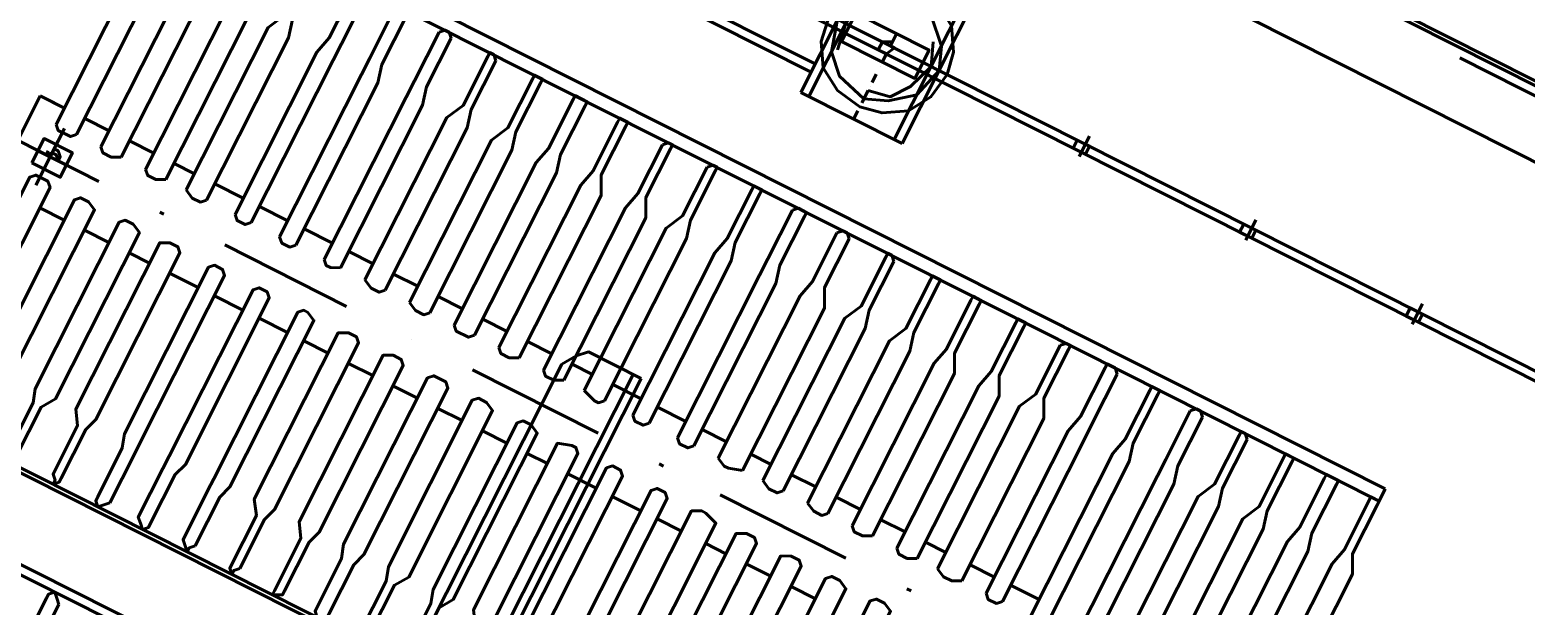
# Model space of a CAD drawing. Header units: metres. Extents: x 0 to 547597, y 0 to 1844684.
# Drawn here: x 543448.858 to 543450.217, y 1844574.067 to 1844574.59 of the extents above; entities that cross this region are included whole.
import ezdxf

# ---------------------------------------------------------------- set-up
doc = ezdxf.new("R2010")
doc.units = ezdxf.units.M
doc.layers.add('5_Thep', color=4, linetype='Continuous')
doc.layers.add('giai đoạn này', color=10, linetype='Continuous', lineweight=60)

# ---------------------------------------------------------------- blocks, each defined once
blk = doc.blocks.new('MBA220-MB')
at = {"color": 1}
for points in [[(458.8, -983.6), (458.8, -2107.8)], [(467, -983.6), (467, -2107.8)], [(289.3, -1058), (227.3, -1058), (227.3, -2074.7)], [(289.3, -1058), (289.3, -2074.7), (227.3, -2074.7)], [(223.2, -1157.2), (223.2, -1640.8), (227.3, -1640.8)], [(235.6, -1533.3), (235.6, -1409.3)], [(632.3, -1417.6), (681.9, -1417.6), (698.5, -1409.3), (863.8, -1409.3)], [(632.3, -1417.6), (681.9, -1417.6), (698.5, -1409.3), (863.8, -1409.3)], [(615.8, -2636.8), (628.2, -2636.8), (628.2, -1417.6)], [(615.8, -1417.6), (615.8, -2636.8)], [(628.2, -1417.6), (615.8, -1417.6)], [(615.8, -2636.8), (628.2, -2636.8), (628.2, -1417.6)], [(615.8, -1417.6), (615.8, -2636.8)], [(628.2, -1417.6), (615.8, -1417.6)], [(615.8, -1417.6), (615.8, -2636.8), (615.8, -1417.6)], [(632.3, -1417.6), (628.2, -1417.6), (628.2, -1425.9), (632.3, -1425.9)], [(632.3, -1417.6), (628.2, -1417.6), (628.2, -1425.9), (632.3, -1425.9)], [(863.8, -1430), (698.5, -1430), (681.9, -1425.9), (632.3, -1425.9)], [(863.8, -1430), (698.5, -1430), (681.9, -1425.9), (632.3, -1425.9)], [(1157.2, -1417.6), (1157.2, -2636.8)], [(1161.4, -1417.6), (1161.4, -2636.8), (1157.2, -2636.8)], [(1157.2, -1417.6), (1157.2, -2636.8)], [(1161.4, -1417.6), (1161.4, -2636.8), (1157.2, -2636.8)], [(1235.8, -2636.8), (1244, -2636.8), (1244, -1417.6)], [(1235.8, -1417.6), (1235.8, -2636.8)], [(1235.8, -2636.8), (1244, -2636.8), (1244, -1417.6)], [(1235.8, -1417.6), (1235.8, -2636.8)], [(632.3, -1458.9), (681.9, -1458.9), (698.5, -1454.8), (863.8, -1454.8)], [(632.3, -1458.9), (681.9, -1458.9), (698.5, -1454.8), (863.8, -1454.8)], [(450.5, -1463.1), (471.2, -1463.1)], [(467, -1471.3), (467, -1458.9), (458.8, -1458.9), (458.8, -1471.3), (467, -1471.3)], [(632.3, -1458.9), (628.2, -1458.9), (628.2, -1471.3), (632.3, -1471.3)], [(632.3, -1458.9), (628.2, -1458.9), (628.2, -1471.3), (632.3, -1471.3)], [(863.8, -1475.5), (698.5, -1475.5), (681.9, -1471.3), (632.3, -1471.3)], [(863.8, -1475.5), (698.5, -1475.5), (681.9, -1471.3), (632.3, -1471.3)], [(632.3, -1504.4), (628.2, -1504.4), (628.2, -1512.7), (632.3, -1512.7)], [(632.3, -1504.4), (628.2, -1504.4), (628.2, -1512.7), (632.3, -1512.7)], [(632.3, -1504.4), (681.9, -1504.4), (698.5, -1500.3), (863.8, -1500.3)], [(632.3, -1504.4), (681.9, -1504.4), (698.5, -1500.3), (863.8, -1500.3)], [(863.8, -1520.9), (698.5, -1520.9), (681.9, -1512.7), (632.3, -1512.7)], [(863.8, -1520.9), (698.5, -1520.9), (681.9, -1512.7), (632.3, -1512.7)], [(632.3, -1549.9), (628.2, -1554), (628.2, -1558.1), (632.3, -1558.1)], [(632.3, -1549.9), (628.2, -1554), (628.2, -1558.1), (632.3, -1558.1)], [(632.3, -1549.9), (681.9, -1549.9), (698.5, -1545.7), (863.8, -1545.7)], [(632.3, -1549.9), (681.9, -1549.9), (698.5, -1545.7), (863.8, -1545.7)], [(863.8, -1566.4), (698.5, -1566.4), (681.9, -1558.1), (632.3, -1558.1)], [(863.8, -1566.4), (698.5, -1566.4), (681.9, -1558.1), (632.3, -1558.1)], [(632.3, -1595.3), (628.2, -1599.5), (628.2, -1603.6), (632.3, -1607.7)], [(632.3, -1595.3), (628.2, -1599.5), (628.2, -1603.6), (632.3, -1607.7)], [(632.3, -1595.3), (681.9, -1595.3), (698.5, -1591.2), (863.8, -1591.2)], [(632.3, -1595.3), (681.9, -1595.3), (698.5, -1591.2), (863.8, -1591.2)], [(863.8, -1607.7), (698.5, -1607.7), (681.9, -1607.7), (632.3, -1607.7)], [(863.8, -1607.7), (698.5, -1607.7), (681.9, -1607.7), (632.3, -1607.7)], [(467, -1640.8), (467, -1628.4), (458.8, -1628.4), (458.8, -1640.8), (467, -1640.8)], [(450.5, -1632.5), (471.2, -1632.5)], [(632.3, -1640.8), (628.2, -1640.8), (628.2, -1649), (632.3, -1649)], [(632.3, -1640.8), (681.9, -1640.8), (698.5, -1636.6), (863.8, -1636.6)], [(863.8, -1653.2), (698.5, -1653.2), (681.9, -1649), (632.3, -1649)], [(847.3, -1653.2), (847.3, -1682.1)], [(632.3, -1682.1), (628.2, -1686.2), (628.2, -1694.5), (632.3, -1694.5)], [(632.3, -1682.1), (628.2, -1686.2), (628.2, -1694.5), (632.3, -1694.5)], [(632.3, -1682.1), (681.9, -1682.1), (698.5, -1682.1), (863.8, -1682.1)], [(632.3, -1682.1), (681.9, -1682.1), (698.5, -1682.1), (863.8, -1682.1)], [(863.8, -1698.6), (867.9, -1694.5), (867.9, -1686.2), (863.8, -1682.1)], [(863.8, -1698.6), (867.9, -1694.5), (867.9, -1686.2), (863.8, -1682.1)], [(863.8, -1698.6), (698.5, -1698.6), (681.9, -1694.5), (632.3, -1694.5)], [(863.8, -1698.6), (698.5, -1698.6), (681.9, -1694.5), (632.3, -1694.5)], [(847.3, -1698.6), (847.3, -1723.4)], [(632.3, -1731.7), (681.9, -1731.7), (698.5, -1723.4), (863.8, -1723.4)], [(632.3, -1731.7), (681.9, -1731.7), (698.5, -1723.4), (863.8, -1723.4)], [(863.8, -1748.2), (867.9, -1740), (867.9, -1731.7), (863.8, -1723.4)], [(863.8, -1748.2), (867.9, -1740), (867.9, -1731.7), (863.8, -1723.4)], [(632.3, -1731.7), (628.2, -1731.7), (628.2, -1735.8), (632.3, -1740)], [(632.3, -1731.7), (628.2, -1731.7), (628.2, -1735.8), (632.3, -1740)], [(863.8, -1748.2), (698.5, -1748.2), (681.9, -1740), (632.3, -1740)], [(863.8, -1748.2), (698.5, -1748.2), (681.9, -1740), (632.3, -1740)], [(847.3, -1748.2), (847.3, -1768.9)], [(892.7, -1764.8), (892.7, -1760.6)], [(632.3, -1777.2), (628.2, -1777.2), (628.2, -1785.4), (632.3, -1785.4)], [(632.3, -1777.2), (628.2, -1777.2), (628.2, -1785.4), (632.3, -1785.4)], [(632.3, -1777.2), (681.9, -1777.2), (698.5, -1768.9), (863.8, -1768.9)], [(632.3, -1777.2), (681.9, -1777.2), (698.5, -1768.9), (863.8, -1768.9)], [(863.8, -1789.6), (867.9, -1785.4), (867.9, -1777.2), (863.8, -1768.9)], [(863.8, -1789.6), (867.9, -1785.4), (867.9, -1777.2), (863.8, -1768.9)], [(1149, -1777.2), (1099.4, -1777.2), (1087, -1768.9), (917.5, -1768.9), (913.4, -1777.2), (913.4, -1785.4), (917.5, -1789.6), (1087, -1789.6), (1099.4, -1785.4), (1153.1, -1785.4), (1157.2, -1777.2), (1153.1, -1777.2), (1149, -1777.2)], [(1149, -1777.2), (1099.4, -1777.2), (1087, -1768.9), (917.5, -1768.9), (913.4, -1777.2), (913.4, -1785.4), (917.5, -1789.6), (1087, -1789.6), (1099.4, -1785.4), (1153.1, -1785.4), (1157.2, -1777.2), (1153.1, -1777.2), (1149, -1777.2)], [(863.8, -1789.6), (698.5, -1789.6), (681.9, -1785.4), (632.3, -1785.4)], [(863.8, -1789.6), (698.5, -1789.6), (681.9, -1785.4), (632.3, -1785.4)], [(847.3, -1789.6), (847.3, -1814.4)], [(450.5, -1802), (471.2, -1802)], [(467, -1810.2), (467, -1797.8), (458.8, -1797.8), (458.8, -1810.2), (467, -1810.2)], [(632.3, -1822.6), (681.9, -1822.6), (698.5, -1814.4), (863.8, -1814.4)], [(632.3, -1822.6), (681.9, -1822.6), (698.5, -1814.4), (863.8, -1814.4)], [(863.8, -1835), (867.9, -1830.9), (867.9, -1822.6), (863.8, -1814.4)], [(863.8, -1835), (867.9, -1830.9), (867.9, -1822.6), (863.8, -1814.4)], [(1149, -1822.6), (1099.4, -1822.6), (1087, -1814.4), (917.5, -1814.4), (913.4, -1822.6), (913.4, -1830.9), (917.5, -1835), (1087, -1835), (1099.4, -1830.9), (1153.1, -1830.9), (1157.2, -1822.6), (1153.1, -1822.6), (1149, -1822.6)], [(1149, -1822.6), (1099.4, -1822.6), (1087, -1814.4), (917.5, -1814.4), (913.4, -1822.6), (913.4, -1830.9), (917.5, -1835), (1087, -1835), (1099.4, -1830.9), (1153.1, -1830.9), (1157.2, -1822.6), (1153.1, -1822.6), (1149, -1822.6)], [(632.3, -1822.6), (628.2, -1822.6), (628.2, -1830.9), (632.3, -1830.9)], [(632.3, -1822.6), (628.2, -1822.6), (628.2, -1830.9), (632.3, -1830.9)], [(863.8, -1835), (698.5, -1835), (681.9, -1830.9), (632.3, -1830.9)], [(863.8, -1835), (698.5, -1835), (681.9, -1830.9), (632.3, -1830.9)], [(847.3, -1835), (847.3, -1859.8)], [(892.7, -1954.9), (892.7, -1826.8)], [(938.2, -1835), (938.2, -1859.8)], [(938.2, -1835), (938.2, -1859.8)], [(632.3, -1864), (681.9, -1864), (698.5, -1859.8), (863.8, -1859.8)], [(632.3, -1864), (681.9, -1864), (698.5, -1859.8), (863.8, -1859.8)], [(863.8, -1880.5), (867.9, -1872.2), (867.9, -1864), (863.8, -1859.8)], [(863.8, -1880.5), (867.9, -1872.2), (867.9, -1864), (863.8, -1859.8)], [(1149, -1864), (1099.4, -1864), (1087, -1859.8), (917.5, -1859.8), (913.4, -1864), (913.4, -1872.2), (917.5, -1880.5), (1087, -1880.5), (1099.4, -1872.2), (1153.1, -1872.2), (1157.2, -1872.2), (1153.1, -1864), (1149, -1864)], [(1149, -1864), (1099.4, -1864), (1087, -1859.8), (917.5, -1859.8), (913.4, -1864), (913.4, -1872.2), (917.5, -1880.5), (1087, -1880.5), (1099.4, -1872.2), (1153.1, -1872.2), (1157.2, -1872.2), (1153.1, -1864), (1149, -1864)], [(632.3, -1864), (628.2, -1864), (628.2, -1872.2), (632.3, -1872.2)], [(632.3, -1864), (628.2, -1864), (628.2, -1872.2), (632.3, -1872.2)], [(863.8, -1880.5), (698.5, -1880.5), (681.9, -1872.2), (632.3, -1872.2)], [(863.8, -1880.5), (698.5, -1880.5), (681.9, -1872.2), (632.3, -1872.2)], [(847.3, -1880.5), (847.3, -1905.3)], [(938.2, -1880.5), (938.2, -1905.3)], [(938.2, -1880.5), (938.2, -1905.3)], [(632.3, -1909.4), (628.2, -1913.6), (628.2, -1917.7), (632.3, -1917.7)], [(632.3, -1909.4), (628.2, -1913.6), (628.2, -1917.7), (632.3, -1917.7)], [(632.3, -1909.4), (681.9, -1909.4), (698.5, -1905.3), (863.8, -1905.3)], [(632.3, -1909.4), (681.9, -1909.4), (698.5, -1905.3), (863.8, -1905.3)], [(863.8, -1926), (867.9, -1917.7), (867.9, -1909.4), (863.8, -1905.3)], [(863.8, -1926), (867.9, -1917.7), (867.9, -1909.4), (863.8, -1905.3)], [(1149, -1909.4), (1099.4, -1909.4), (1087, -1905.3), (917.5, -1905.3), (913.4, -1909.4), (913.4, -1917.7), (917.5, -1926), (1087, -1926), (1099.4, -1917.7), (1153.1, -1917.7), (1157.2, -1917.7), (1153.1, -1913.6), (1149, -1909.4)], [(1149, -1909.4), (1099.4, -1909.4), (1087, -1905.3), (917.5, -1905.3), (913.4, -1909.4), (913.4, -1917.7), (917.5, -1926), (1087, -1926), (1099.4, -1917.7), (1153.1, -1917.7), (1157.2, -1917.7), (1153.1, -1913.6), (1149, -1909.4)], [(863.8, -1926), (698.5, -1926), (681.9, -1917.7), (632.3, -1917.7)], [(863.8, -1926), (698.5, -1926), (681.9, -1917.7), (632.3, -1917.7)], [(847.3, -1926), (847.3, -1946.6)], [(938.2, -1926), (938.2, -1946.6)], [(938.2, -1926), (938.2, -1946.6)], [(520.8, -2000.3), (516.6, -1979.7), (504.2, -1959), (483.6, -1946.6), (458.8, -1942.5), (438.1, -1946.6), (417.4, -1959), (405, -1979.7), (400.9, -2000.3), (405, -2025.1), (417.4, -2045.8), (438.1, -2058.2), (458.8, -2062.3), (483.6, -2058.2), (504.2, -2045.8), (516.6, -2025.1), (520.8, -2000.3)], [(-607.5, -1950.8), (533.2, -1950.8)], [(512.5, -2000.3), (504.2, -1979.7), (487.7, -1959), (458.8, -1950.8), (438.1, -1959), (417.4, -1979.7), (413.3, -2000.3), (417.4, -2029.3), (438.1, -2045.8), (458.8, -2054.1), (487.7, -2045.8), (504.2, -2029.3), (512.5, -2000.3)], [(454.6, -1950.8), (467, -1950.8)], [(533.2, -1950.8), (533.2, -2054.1)], [(632.3, -1954.9), (628.2, -1959), (628.2, -1963.2), (632.3, -1967.3)], [(632.3, -1954.9), (628.2, -1959), (628.2, -1963.2), (632.3, -1967.3)], [(632.3, -1954.9), (681.9, -1954.9), (698.5, -1946.6), (863.8, -1946.6)], [(632.3, -1954.9), (681.9, -1954.9), (698.5, -1946.6), (863.8, -1946.6)], [(863.8, -1971.4), (867.9, -1963.2), (867.9, -1959), (863.8, -1946.6)], [(863.8, -1971.4), (867.9, -1963.2), (867.9, -1959), (863.8, -1946.6)], [(1149, -1954.9), (1099.4, -1954.9), (1087, -1946.6), (917.5, -1946.6), (913.4, -1959), (913.4, -1963.2), (917.5, -1971.4), (1087, -1971.4), (1099.4, -1967.3), (1149, -1967.3), (1153.1, -1963.2), (1157.2, -1959), (1153.1, -1959), (1149, -1954.9)], [(1149, -1954.9), (1099.4, -1954.9), (1087, -1946.6), (917.5, -1946.6), (913.4, -1959), (913.4, -1963.2), (917.5, -1971.4), (1087, -1971.4), (1099.4, -1967.3), (1149, -1967.3), (1153.1, -1963.2), (1157.2, -1959), (1153.1, -1959), (1149, -1954.9)], [(-607.5, -1959), (533.2, -1959)], [(504.2, -2000.3), (500.1, -1979.7), (483.6, -1967.3), (458.8, -1959), (438.1, -1967.3)], [(475.3, -2041.7), (475.3, -1967.3), (446.4, -1967.3), (446.4, -2041.7), (475.3, -2041.7)], [(863.8, -1971.4), (698.5, -1971.4), (681.9, -1967.3), (632.3, -1967.3)], [(863.8, -1971.4), (698.5, -1971.4), (681.9, -1967.3), (632.3, -1967.3)], [(847.3, -1971.4), (847.3, -1996.2)], [(938.2, -1971.4), (938.2, -1996.2)], [(938.2, -1971.4), (938.2, -1996.2)], [(467, -2000.3), (467, -2000.3), (458.8, -1996.2), (458.8, -2000.3), (454.6, -2000.3), (458.8, -2008.6), (467, -2008.6), (467, -2000.3)], [(632.3, -2000.3), (681.9, -2000.3), (698.5, -1996.2), (863.8, -1996.2)], [(632.3, -2000.3), (681.9, -2000.3), (698.5, -1996.2), (863.8, -1996.2)], [(863.8, -2012.7), (867.9, -2008.6), (867.9, -2000.3), (863.8, -1996.2)], [(863.8, -2012.7), (867.9, -2008.6), (867.9, -2000.3), (863.8, -1996.2)], [(1149, -2000.3), (1099.4, -2000.3), (1087, -1996.2), (917.5, -1996.2), (913.4, -2000.3), (913.4, -2008.6), (917.5, -2012.7), (1087, -2012.7), (1099.4, -2012.7), (1149, -2012.7), (1153.1, -2008.6), (1157.2, -2004.5), (1153.1, -2000.3), (1149, -2000.3)], [(1149, -2000.3), (1099.4, -2000.3), (1087, -1996.2), (917.5, -1996.2), (913.4, -2000.3), (913.4, -2008.6), (917.5, -2012.7), (1087, -2012.7), (1099.4, -2012.7), (1149, -2012.7), (1153.1, -2008.6), (1157.2, -2004.5), (1153.1, -2000.3), (1149, -2000.3)], [(417.4, -2000.3), (425.7, -2021), (438.1, -2041.7), (458.8, -2045.8), (483.6, -2041.7)], [(446.4, -2000.3), (458.8, -2000.3)], [(458.8, -2000.3), (458.8, -2000.3)], [(467, -2000.3), (475.3, -2000.3)], [(479.4, -2000.3), (479.4, -2000.3)], [(487.7, -2000.3), (496, -2000.3)], [(500.1, -2000.3), (500.1, -2000.3)], [(504.2, -2000.3), (516.6, -2000.3)], [(504.2, -2000.3), (504.2, -2000.3)], [(520.8, -2000.3), (520.8, -2000.3)], [(524.9, -2000.3), (533.2, -2000.3)], [(632.3, -2000.3), (628.2, -2000.3), (628.2, -2008.6), (632.3, -2012.7)], [(632.3, -2000.3), (628.2, -2000.3), (628.2, -2008.6), (632.3, -2012.7)], [(863.8, -2012.7), (698.5, -2012.7), (681.9, -2012.7), (632.3, -2012.7)], [(863.8, -2012.7), (698.5, -2012.7), (681.9, -2012.7), (632.3, -2012.7)], [(847.3, -2012.7), (847.3, -2041.7)], [(892.7, -2016.9), (892.7, -2012.7)], [(938.2, -2012.7), (938.2, -2041.7)], [(938.2, -2012.7), (938.2, -2041.7)], [(-607.5, -2045.8), (533.2, -2045.8)], [(632.3, -2045.8), (628.2, -2045.8), (628.2, -2054.1), (632.3, -2054.1)], [(632.3, -2045.8), (628.2, -2045.8), (628.2, -2054.1), (632.3, -2054.1)], [(632.3, -2045.8), (681.9, -2045.8), (698.5, -2041.7), (863.8, -2041.7)], [(632.3, -2045.8), (681.9, -2045.8), (698.5, -2041.7), (863.8, -2041.7)], [(863.8, -2058.2), (867.9, -2054.1), (867.9, -2045.8), (863.8, -2041.7)], [(863.8, -2058.2), (867.9, -2054.1), (867.9, -2045.8), (863.8, -2041.7)], [(1149, -2045.8), (1099.4, -2045.8), (1087, -2041.7), (917.5, -2041.7), (913.4, -2045.8), (913.4, -2054.1), (917.5, -2058.2), (1087, -2058.2), (1099.4, -2054.1), (1149, -2054.1), (1153.1, -2054.1), (1157.2, -2049.9), (1153.1, -2045.8), (1149, -2045.8)], [(1149, -2045.8), (1099.4, -2045.8), (1087, -2041.7), (917.5, -2041.7), (913.4, -2045.8), (913.4, -2054.1), (917.5, -2058.2), (1087, -2058.2), (1099.4, -2054.1), (1149, -2054.1), (1153.1, -2054.1), (1157.2, -2049.9), (1153.1, -2045.8), (1149, -2045.8)], [(-607.5, -2054.1), (533.2, -2054.1)], [(504.2, -2054.1), (504.2, -2202.9)], [(512.5, -2054.1), (512.5, -2202.9)], [(863.8, -2058.2), (698.5, -2058.2), (681.9, -2054.1), (632.3, -2054.1)], [(863.8, -2058.2), (698.5, -2058.2), (681.9, -2054.1), (632.3, -2054.1)], [(830.7, -2066.5), (830.7, -2120.2), (839, -2128.5), (851.4, -2136.7)], [(1570.5, -2066.5), (830.7, -2066.5)], [(847.3, -2058.2), (847.3, -2087.1)], [(938.2, -2058.2), (938.2, -2087.1)], [(938.2, -2058.2), (938.2, -2087.1)], [(1570.5, -2074.7), (830.7, -2074.7)], [(892.7, -2207), (892.7, -2078.9)], [(632.3, -2091.3), (628.2, -2091.3), (628.2, -2095.4), (632.3, -2099.5)], [(632.3, -2091.3), (628.2, -2091.3), (628.2, -2095.4), (632.3, -2099.5)], [(632.3, -2091.3), (681.9, -2091.3), (698.5, -2087.1), (863.8, -2087.1)], [(632.3, -2091.3), (681.9, -2091.3), (698.5, -2087.1), (863.8, -2087.1)], [(863.8, -2107.8), (867.9, -2095.4), (867.9, -2091.3), (863.8, -2087.1)], [(863.8, -2107.8), (867.9, -2095.4), (867.9, -2091.3), (863.8, -2087.1)], [(1149, -2091.3), (1099.4, -2091.3), (1087, -2087.1), (917.5, -2087.1), (913.4, -2091.3), (913.4, -2095.4), (917.5, -2107.8), (1087, -2107.8), (1099.4, -2099.5), (1149, -2099.5), (1153.1, -2095.4), (1157.2, -2095.4), (1153.1, -2091.3), (1149, -2091.3)], [(1149, -2091.3), (1099.4, -2091.3), (1087, -2087.1), (917.5, -2087.1), (913.4, -2091.3), (913.4, -2095.4), (917.5, -2107.8), (1087, -2107.8), (1099.4, -2099.5), (1149, -2099.5), (1153.1, -2095.4), (1157.2, -2095.4), (1153.1, -2091.3), (1149, -2091.3)], [(863.8, -2107.8), (698.5, -2107.8), (681.9, -2099.5), (632.3, -2099.5)], [(863.8, -2107.8), (698.5, -2107.8), (681.9, -2099.5), (632.3, -2099.5)], [(847.3, -2107.8), (847.3, -2128.5)], [(938.2, -2107.8), (938.2, -2128.5)], [(938.2, -2107.8), (938.2, -2128.5)], [(632.3, -2136.7), (681.9, -2136.7), (698.5, -2128.5), (863.8, -2128.5)], [(632.3, -2136.7), (681.9, -2136.7), (698.5, -2128.5), (863.8, -2128.5)], [(863.8, -2149.1), (867.9, -2145), (867.9, -2136.7), (863.8, -2128.5)], [(863.8, -2149.1), (867.9, -2145), (867.9, -2136.7), (863.8, -2128.5)], [(1149, -2136.7), (1099.4, -2136.7), (1087, -2128.5), (917.5, -2128.5), (913.4, -2136.7), (913.4, -2145), (917.5, -2149.1), (1087, -2149.1), (1099.4, -2145), (1149, -2145), (1153.1, -2140.9), (1157.2, -2140.9), (1153.1, -2136.7), (1149, -2136.7)], [(1149, -2136.7), (1099.4, -2136.7), (1087, -2128.5), (917.5, -2128.5), (913.4, -2136.7), (913.4, -2145), (917.5, -2149.1), (1087, -2149.1), (1099.4, -2145), (1149, -2145), (1153.1, -2140.9), (1157.2, -2140.9), (1153.1, -2136.7), (1149, -2136.7)], [(632.3, -2136.7), (628.2, -2136.7), (628.2, -2140.9), (632.3, -2145)], [(632.3, -2136.7), (628.2, -2136.7), (628.2, -2140.9), (632.3, -2145)], [(863.8, -2149.1), (698.5, -2149.1), (681.9, -2145), (632.3, -2145)], [(863.8, -2149.1), (698.5, -2149.1), (681.9, -2145), (632.3, -2145)], [(1549.9, -2136.7), (851.4, -2136.7)], [(847.3, -2149.1), (847.3, -2173.9)], [(938.2, -2149.1), (938.2, -2173.9)], [(938.2, -2149.1), (938.2, -2173.9)], [(632.3, -2182.2), (681.9, -2182.2), (698.5, -2173.9), (863.8, -2173.9)], [(632.3, -2182.2), (681.9, -2182.2), (698.5, -2173.9), (863.8, -2173.9)], [(863.8, -2194.6), (867.9, -2190.5), (867.9, -2182.2), (863.8, -2173.9)], [(863.8, -2194.6), (867.9, -2190.5), (867.9, -2182.2), (863.8, -2173.9)], [(1149, -2182.2), (1099.4, -2182.2), (1087, -2173.9), (917.5, -2173.9), (913.4, -2182.2), (913.4, -2190.5), (917.5, -2194.6), (1087, -2194.6), (1099.4, -2190.5), (1153.1, -2190.5), (1157.2, -2182.2), (1153.1, -2182.2), (1149, -2182.2)], [(1149, -2182.2), (1099.4, -2182.2), (1087, -2173.9), (917.5, -2173.9), (913.4, -2182.2), (913.4, -2190.5), (917.5, -2194.6), (1087, -2194.6), (1099.4, -2190.5), (1153.1, -2190.5), (1157.2, -2182.2), (1153.1, -2182.2), (1149, -2182.2)], [(632.3, -2182.2), (628.2, -2182.2), (628.2, -2190.5), (632.3, -2190.5)], [(632.3, -2182.2), (628.2, -2182.2), (628.2, -2190.5), (632.3, -2190.5)], [(863.8, -2194.6), (698.5, -2194.6), (681.9, -2190.5), (632.3, -2190.5)], [(863.8, -2194.6), (698.5, -2194.6), (681.9, -2190.5), (632.3, -2190.5)], [(847.3, -2194.6), (847.3, -2219.4)], [(938.2, -2194.6), (938.2, -2219.4)], [(938.2, -2194.6), (938.2, -2219.4)], [(632.3, -2223.5), (628.2, -2223.5), (628.2, -2235.9), (632.3, -2235.9)], [(632.3, -2223.5), (628.2, -2223.5), (628.2, -2235.9), (632.3, -2235.9)], [(632.3, -2223.5), (681.9, -2223.5), (698.5, -2219.4), (863.8, -2219.4)], [(632.3, -2223.5), (681.9, -2223.5), (698.5, -2219.4), (863.8, -2219.4)], [(863.8, -2240.1), (867.9, -2235.9), (867.9, -2223.5), (863.8, -2219.4)], [(863.8, -2240.1), (867.9, -2235.9), (867.9, -2223.5), (863.8, -2219.4)], [(1149, -2223.5), (1099.4, -2223.5), (1087, -2219.4), (917.5, -2219.4), (913.4, -2223.5), (913.4, -2235.9), (917.5, -2240.1), (1087, -2240.1), (1099.4, -2235.9), (1153.1, -2235.9), (1157.2, -2231.8), (1153.1, -2223.5), (1149, -2223.5)], [(1149, -2223.5), (1099.4, -2223.5), (1087, -2219.4), (917.5, -2219.4), (913.4, -2223.5), (913.4, -2235.9), (917.5, -2240.1), (1087, -2240.1), (1099.4, -2235.9), (1153.1, -2235.9), (1157.2, -2231.8), (1153.1, -2223.5), (1149, -2223.5)], [(863.8, -2240.1), (698.5, -2240.1), (681.9, -2235.9), (632.3, -2235.9)], [(863.8, -2240.1), (698.5, -2240.1), (681.9, -2235.9), (632.3, -2235.9)], [(847.3, -2240.1), (847.3, -2264.9)], [(938.2, -2240.1), (938.2, -2264.9)], [(938.2, -2240.1), (938.2, -2264.9)], [(632.3, -2269), (628.2, -2269), (628.2, -2277.3), (632.3, -2277.3)], [(632.3, -2269), (628.2, -2269), (628.2, -2277.3), (632.3, -2277.3)], [(632.3, -2269), (681.9, -2269), (698.5, -2264.9), (863.8, -2264.9)], [(632.3, -2269), (681.9, -2269), (698.5, -2264.9), (863.8, -2264.9)], [(863.8, -2285.5), (867.9, -2277.3), (867.9, -2269), (863.8, -2264.9)], [(863.8, -2285.5), (867.9, -2277.3), (867.9, -2269), (863.8, -2264.9)], [(892.7, -2269), (892.7, -2269)], [(1149, -2269), (1099.4, -2269), (1087, -2264.9), (917.5, -2264.9), (913.4, -2269), (913.4, -2277.3), (917.5, -2285.5), (1087, -2285.5), (1099.4, -2277.3), (1153.1, -2277.3), (1157.2, -2277.3), (1153.1, -2269), (1149, -2269)], [(1149, -2269), (1099.4, -2269), (1087, -2264.9), (917.5, -2264.9), (913.4, -2269), (913.4, -2277.3), (917.5, -2285.5), (1087, -2285.5), (1099.4, -2277.3), (1153.1, -2277.3), (1157.2, -2277.3), (1153.1, -2269), (1149, -2269)], [(863.8, -2285.5), (698.5, -2285.5), (681.9, -2277.3), (632.3, -2277.3)], [(863.8, -2285.5), (698.5, -2285.5), (681.9, -2277.3), (632.3, -2277.3)], [(847.3, -2285.5), (847.3, -2310.3)], [(938.2, -2285.5), (938.2, -2310.3)], [(938.2, -2285.5), (938.2, -2310.3)], [(632.3, -2314.5), (681.9, -2314.5), (698.5, -2310.3), (863.8, -2310.3)], [(632.3, -2314.5), (681.9, -2314.5), (698.5, -2310.3), (863.8, -2310.3)], [(863.8, -2331), (867.9, -2322.7), (867.9, -2314.5), (863.8, -2310.3)], [(863.8, -2331), (867.9, -2322.7), (867.9, -2314.5), (863.8, -2310.3)], [(1149, -2314.5), (1099.4, -2314.5), (1087, -2310.3), (917.5, -2310.3), (913.4, -2314.5), (913.4, -2322.7), (917.5, -2331), (1087, -2331), (1099.4, -2322.7), (1153.1, -2322.7), (1157.2, -2318.6), (1153.1, -2318.6), (1149, -2314.5)], [(1149, -2314.5), (1099.4, -2314.5), (1087, -2310.3), (917.5, -2310.3), (913.4, -2314.5), (913.4, -2322.7), (917.5, -2331), (1087, -2331), (1099.4, -2322.7), (1153.1, -2322.7), (1157.2, -2318.6), (1153.1, -2318.6), (1149, -2314.5)], [(632.3, -2314.5), (628.2, -2318.6), (628.2, -2322.7), (632.3, -2322.7)], [(632.3, -2314.5), (628.2, -2318.6), (628.2, -2322.7), (632.3, -2322.7)], [(863.8, -2331), (698.5, -2331), (681.9, -2322.7), (632.3, -2322.7)], [(863.8, -2331), (698.5, -2331), (681.9, -2322.7), (632.3, -2322.7)], [(847.3, -2331), (847.3, -2355.8)], [(892.7, -2459.1), (892.7, -2335.1)], [(938.2, -2331), (938.2, -2355.8)], [(938.2, -2331), (938.2, -2355.8)], [(632.3, -2359.9), (628.2, -2364), (628.2, -2368.2), (632.3, -2372.3)], [(632.3, -2359.9), (628.2, -2364), (628.2, -2368.2), (632.3, -2372.3)], [(632.3, -2359.9), (681.9, -2359.9), (698.5, -2355.8), (863.8, -2355.8)], [(632.3, -2359.9), (681.9, -2359.9), (698.5, -2355.8), (863.8, -2355.8)], [(863.8, -2372.3), (867.9, -2368.2), (867.9, -2364), (863.8, -2355.8)], [(863.8, -2372.3), (867.9, -2368.2), (867.9, -2364), (863.8, -2355.8)], [(1149, -2359.9), (1099.4, -2359.9), (1087, -2355.8), (917.5, -2355.8), (913.4, -2364), (913.4, -2368.2), (917.5, -2372.3), (1087, -2372.3), (1099.4, -2372.3), (1149, -2372.3), (1153.1, -2368.2), (1157.2, -2364), (1153.1, -2364), (1149, -2359.9)], [(1149, -2359.9), (1099.4, -2359.9), (1087, -2355.8), (917.5, -2355.8), (913.4, -2364), (913.4, -2368.2), (917.5, -2372.3), (1087, -2372.3), (1099.4, -2372.3), (1149, -2372.3), (1153.1, -2368.2), (1157.2, -2364), (1153.1, -2364), (1149, -2359.9)], [(863.8, -2372.3), (698.5, -2372.3), (681.9, -2372.3), (632.3, -2372.3)], [(863.8, -2372.3), (698.5, -2372.3), (681.9, -2372.3), (632.3, -2372.3)], [(847.3, -2372.3), (847.3, -2401.2)], [(938.2, -2372.3), (938.2, -2401.2)], [(938.2, -2372.3), (938.2, -2401.2)], [(632.3, -2405.4), (681.9, -2405.4), (698.5, -2401.2), (863.8, -2401.2)], [(632.3, -2405.4), (681.9, -2405.4), (698.5, -2401.2), (863.8, -2401.2)], [(863.8, -2417.8), (867.9, -2413.6), (867.9, -2405.4), (863.8, -2401.2)], [(863.8, -2417.8), (867.9, -2413.6), (867.9, -2405.4), (863.8, -2401.2)], [(1149, -2405.4), (1099.4, -2405.4), (1087, -2401.2), (917.5, -2401.2), (913.4, -2405.4), (913.4, -2413.6), (917.5, -2417.8), (1087, -2417.8), (1099.4, -2417.8), (1149, -2417.8), (1153.1, -2413.6), (1157.2, -2409.5), (1153.1, -2405.4), (1149, -2405.4)], [(1149, -2405.4), (1099.4, -2405.4), (1087, -2401.2), (917.5, -2401.2), (913.4, -2405.4), (913.4, -2413.6), (917.5, -2417.8), (1087, -2417.8), (1099.4, -2417.8), (1149, -2417.8), (1153.1, -2413.6), (1157.2, -2409.5), (1153.1, -2405.4), (1149, -2405.4)], [(863.8, -2417.8), (698.5, -2417.8), (681.9, -2417.8), (632.3, -2417.8)], [(863.8, -2417.8), (698.5, -2417.8), (681.9, -2417.8), (632.3, -2417.8)], [(847.3, -2417.8), (847.3, -2446.7)], [(938.2, -2417.8), (938.2, -2446.7)], [(938.2, -2417.8), (938.2, -2446.7)], [(632.3, -2446.7), (681.9, -2446.7), (698.5, -2446.7), (863.8, -2446.7)], [(632.3, -2446.7), (681.9, -2446.7), (698.5, -2446.7), (863.8, -2446.7)], [(863.8, -2463.2), (867.9, -2459.1), (867.9, -2450.8), (863.8, -2446.7)], [(863.8, -2463.2), (867.9, -2459.1), (867.9, -2450.8), (863.8, -2446.7)], [(1149, -2446.7), (1099.4, -2446.7), (1087, -2446.7), (917.5, -2446.7), (913.4, -2450.8), (913.4, -2459.1), (917.5, -2463.2), (1087, -2463.2), (1099.4, -2459.1), (1149, -2459.1), (1153.1, -2459.1), (1157.2, -2455), (1153.1, -2450.8), (1149, -2446.7)], [(1149, -2446.7), (1099.4, -2446.7), (1087, -2446.7), (917.5, -2446.7), (913.4, -2450.8), (913.4, -2459.1), (917.5, -2463.2), (1087, -2463.2), (1099.4, -2459.1), (1149, -2459.1), (1153.1, -2459.1), (1157.2, -2455), (1153.1, -2450.8), (1149, -2446.7)], [(1252.3, -2446.7), (1248.2, -2450.8), (1244, -2455), (1248.2, -2459.1), (1252.3, -2459.1)], [(1252.3, -2446.7), (1248.2, -2450.8), (1244, -2455), (1248.2, -2459.1), (1252.3, -2459.1)], [(1252.3, -2446.7), (1301.9, -2446.7), (1318.4, -2446.7), (1479.6, -2446.7)], [(1252.3, -2446.7), (1301.9, -2446.7), (1318.4, -2446.7), (1479.6, -2446.7)], [(863.8, -2463.2), (698.5, -2463.2), (681.9, -2459.1), (632.3, -2459.1)], [(863.8, -2463.2), (698.5, -2463.2), (681.9, -2459.1), (632.3, -2459.1)], [(1479.6, -2463.2), (1318.4, -2463.2), (1301.9, -2459.1), (1252.3, -2459.1)], [(1479.6, -2463.2), (1318.4, -2463.2), (1301.9, -2459.1), (1252.3, -2459.1)], [(847.3, -2463.2), (847.3, -2492.2)], [(938.2, -2463.2), (938.2, -2492.2)], [(938.2, -2463.2), (938.2, -2492.2)], [(632.3, -2496.3), (681.9, -2496.3), (698.5, -2492.2), (863.8, -2492.2)], [(632.3, -2496.3), (681.9, -2496.3), (698.5, -2492.2), (863.8, -2492.2)], [(863.8, -2512.8), (867.9, -2504.6), (867.9, -2496.3), (863.8, -2492.2)], [(863.8, -2512.8), (867.9, -2504.6), (867.9, -2496.3), (863.8, -2492.2)], [(1149, -2496.3), (1099.4, -2496.3), (1087, -2492.2), (917.5, -2492.2), (913.4, -2496.3), (913.4, -2504.6), (917.5, -2512.8), (1087, -2512.8), (1099.4, -2504.6), (1149, -2504.6), (1153.1, -2500.4), (1157.2, -2500.4), (1153.1, -2496.3), (1149, -2496.3)], [(1149, -2496.3), (1099.4, -2496.3), (1087, -2492.2), (917.5, -2492.2), (913.4, -2496.3), (913.4, -2504.6), (917.5, -2512.8), (1087, -2512.8), (1099.4, -2504.6), (1149, -2504.6), (1153.1, -2500.4), (1157.2, -2500.4), (1153.1, -2496.3), (1149, -2496.3)], [(863.8, -2512.8), (698.5, -2512.8), (681.9, -2504.6), (632.3, -2504.6)], [(863.8, -2512.8), (698.5, -2512.8), (681.9, -2504.6), (632.3, -2504.6)], [(847.3, -2512.8), (847.3, -2533.5)], [(938.2, -2512.8), (938.2, -2533.5)], [(938.2, -2512.8), (938.2, -2533.5)], [(892.7, -2525.2), (892.7, -2521.1)], [(632.3, -2541.8), (681.9, -2541.8), (698.5, -2533.5), (863.8, -2533.5)], [(632.3, -2541.8), (681.9, -2541.8), (698.5, -2533.5), (863.8, -2533.5)], [(863.8, -2554.2), (867.9, -2550), (867.9, -2541.8), (863.8, -2533.5)], [(863.8, -2554.2), (867.9, -2550), (867.9, -2541.8), (863.8, -2533.5)], [(1149, -2541.8), (1099.4, -2541.8), (1087, -2533.5), (917.5, -2533.5), (913.4, -2541.8), (913.4, -2550), (917.5, -2554.2), (1087, -2554.2), (1099.4, -2550), (1153.1, -2550), (1157.2, -2541.8), (1153.1, -2541.8), (1149, -2541.8)], [(1149, -2541.8), (1099.4, -2541.8), (1087, -2533.5), (917.5, -2533.5), (913.4, -2541.8), (913.4, -2550), (917.5, -2554.2), (1087, -2554.2), (1099.4, -2550), (1153.1, -2550), (1157.2, -2541.8), (1153.1, -2541.8), (1149, -2541.8)], [(863.8, -2554.2), (698.5, -2554.2), (681.9, -2550), (632.3, -2550)], [(863.8, -2554.2), (698.5, -2554.2), (681.9, -2550), (632.3, -2550)], [(847.3, -2554.2), (847.3, -2579)], [(938.2, -2554.2), (938.2, -2579)], [(938.2, -2554.2), (938.2, -2579)], [(632.3, -2587.2), (681.9, -2587.2), (698.5, -2579), (863.8, -2579)], [(632.3, -2587.2), (681.9, -2587.2), (698.5, -2579), (863.8, -2579)], [(863.8, -2599.6), (867.9, -2595.5), (867.9, -2587.2), (863.8, -2579)], [(863.8, -2599.6), (867.9, -2595.5), (867.9, -2587.2), (863.8, -2579)], [(1149, -2587.2), (1099.4, -2587.2), (1087, -2579), (917.5, -2579), (913.4, -2587.2), (913.4, -2595.5), (917.5, -2599.6), (1087, -2599.6), (1099.4, -2595.5), (1153.1, -2595.5), (1157.2, -2587.2), (1153.1, -2587.2), (1149, -2587.2)], [(1149, -2587.2), (1099.4, -2587.2), (1087, -2579), (917.5, -2579), (913.4, -2587.2), (913.4, -2595.5), (917.5, -2599.6), (1087, -2599.6), (1099.4, -2595.5), (1153.1, -2595.5), (1157.2, -2587.2), (1153.1, -2587.2), (1149, -2587.2)], [(863.8, -2599.6), (698.5, -2599.6), (681.9, -2595.5), (632.3, -2595.5)], [(863.8, -2599.6), (698.5, -2599.6), (681.9, -2595.5), (632.3, -2595.5)], [(892.7, -2690.5), (892.7, -2587.2)], [(847.3, -2599.6), (847.3, -2624.4)], [(847.3, -2599.6), (847.3, -2624.4)], [(938.2, -2599.6), (938.2, -2624.4)], [(938.2, -2599.6), (938.2, -2624.4)], [(905.1, -2649.2), (905.1, -2620.3), (880.3, -2620.3), (880.3, -2649.2), (905.1, -2649.2)], [(905.1, -2649.2), (905.1, -2620.3), (880.3, -2620.3), (880.3, -2649.2), (905.1, -2649.2)], [(892.7, -2620.3), (892.7, -2649.2)], [(892.7, -2620.3), (892.7, -2649.2)], [(632.3, -2628.6), (681.9, -2628.6), (698.5, -2624.4), (863.8, -2624.4)], [(863.8, -2645.1), (867.9, -2641), (867.9, -2628.6), (863.8, -2624.4)], [(863.8, -2636.8), (921.6, -2636.8)], [(863.8, -2636.8), (921.6, -2636.8)], [(876.2, -2636.8), (905.1, -2636.8)], [(876.2, -2636.8), (905.1, -2636.8)], [(888.6, -2641), (892.7, -2641), (892.7, -2636.8), (892.7, -2628.6), (888.6, -2628.6), (884.5, -2632.7), (884.5, -2636.8)], [(888.6, -2641), (892.7, -2641), (892.7, -2636.8), (892.7, -2628.6), (888.6, -2628.6), (884.5, -2632.7), (884.5, -2636.8)], [(888.6, -2636.8), (892.7, -2641), (892.7, -2636.8), (892.7, -2632.7), (892.7, -2628.6), (888.6, -2632.7), (888.6, -2636.8)], [(888.6, -2636.8), (892.7, -2641), (892.7, -2636.8), (892.7, -2632.7), (892.7, -2628.6), (888.6, -2632.7), (888.6, -2636.8)], [(1149, -2628.6), (1099.4, -2628.6), (1087, -2624.4), (917.5, -2624.4), (913.4, -2628.6), (913.4, -2641), (917.5, -2645.1), (1087, -2645.1), (1099.4, -2641), (1153.1, -2641), (1157.2, -2636.8), (1153.1, -2628.6), (1149, -2628.6)], [(863.8, -2645.1), (698.5, -2645.1), (681.9, -2641), (632.3, -2641)], [(847.3, -2645.1), (847.3, -2669.9)], [(938.2, -2645.1), (938.2, -2669.9), (847.3, -2669.9)], [(847.3, -2645.1), (847.3, -2665.8)], [(847.3, -2645.1), (847.3, -2669.9)], [(938.2, -2645.1), (938.2, -2669.9), (847.3, -2669.9)], [(847.3, -2645.1), (847.3, -2665.8)]]:
    blk.add_lwpolyline(points, dxfattribs=at)
blk = doc.blocks.new('mb moiTQK')
at = {"layer": 'giai đoạn này', "color": 1, "linetype": 'ByBlock', "ltscale": 5, "xscale": 0.001, "yscale": 0.001, "zscale": 0.001}
blk.add_blockref('MBA220-MB', (-88.0517, -82.5102), dxfattribs=at)
blk = doc.blocks.new('ACAD-DinhViTuyenDz220kV')
blk.add_circle((543470.1879, 1844560.0696), 117.5514)
at = {"layer": '5_Thep', "rotation": 243.2403583287449}
blk.add_blockref('mb moiTQK', (543485.661, 1844458.313), dxfattribs=at)

msp = doc.modelspace()

# ---------------------------------------------------------------- block references
msp.add_blockref('ACAD-DinhViTuyenDz220kV', (0, 0))

doc.saveas('drawing.dxf')
